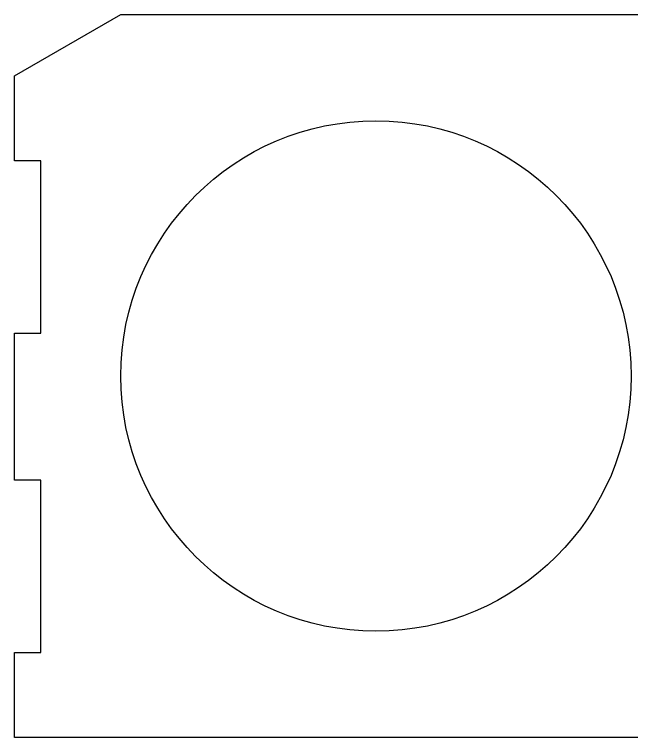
# Model space of a CAD drawing. Extents: x 14 to 1461, y -733 to -10.
# Drawn here: x 727.6 to 872.7, y -732.7 to -562.7 of the extents above; entities that cross this region are included whole.
import ezdxf

# ---------------------------------------------------------------- set-up
doc = ezdxf.new("R2010")
doc.units = 0

msp = doc.modelspace()

# ---------------------------------------------------------------- linework, layer by layer
at = {"layer": 'Cut', "color": 0}
for p, q in [((727.63, -577.090728), (752.62995, -562.657)), ((752.62995, -562.657), (1042.62937, -562.657)), ((727.63, -597.090688), (727.63, -577.090728)), ((733.829988, -597.090688), (727.63, -597.090688)), ((733.829988, -637.590607), (733.829988, -597.090688)), ((727.63, -672.156781), (727.63, -637.590607)), ((727.63, -637.590607), (733.829988, -637.590607)), ((733.829988, -672.156781), (727.63, -672.156781)), ((733.829988, -712.6567), (733.829988, -672.156781)), ((727.63, -732.65666), (727.63, -712.6567)), ((727.63, -712.6567), (733.829988, -712.6567)), ((1067.62932, -732.65666), (727.63, -732.65666))]:
    msp.add_line(p, q, dxfattribs=at)
msp.add_circle((812.62983, -647.65683), 59.99988, dxfattribs=at)

doc.saveas('drawing.dxf')
